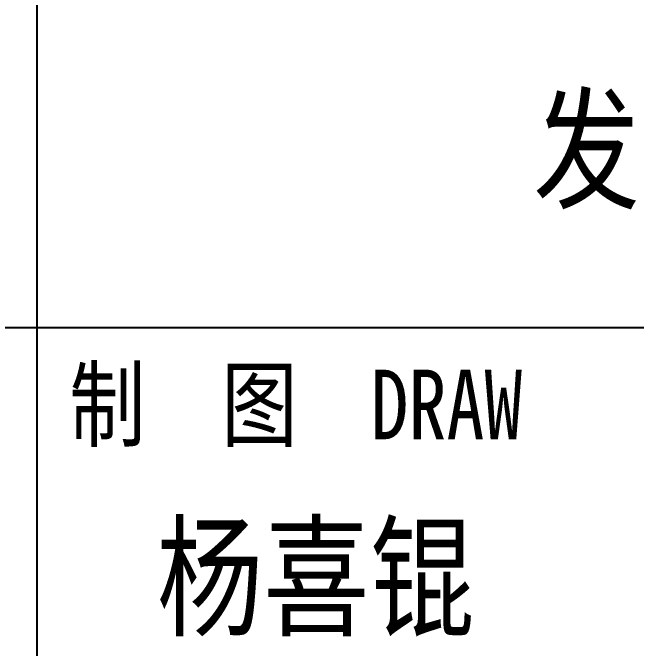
# Model space of a CAD drawing. Header units: millimetres. Extents: x 30878 to 98787, y -104020 to -37329.
# Drawn here: x 31654.37 to 31676.72, y -51122.25 to -51099.45 of the extents above; entities that cross this region are included whole.
import ezdxf
from ezdxf.enums import TextEntityAlignment as Align

# ---------------------------------------------------------------- set-up
doc = ezdxf.new("R2010")
doc.units = ezdxf.units.MM
doc.header["$LTSCALE"] = 0.5
doc.layers.add('图\\M+19E79\\M+195B6\\M+18E9A', color=7, linetype='Continuous')
doc.layers.add('表面处理', color=7, linetype='Continuous')
doc.layers.add('图框', color=7, linetype='Continuous', lineweight=18)
doc.styles.add('国标', font='simfang.ttf', dxfattribs={"width": 0.8})

# ---------------------------------------------------------------- blocks, each defined once
blk = doc.blocks.new('GZDEH零件A3图框V01版')
at = {"layer": '图\\M+19E79\\M+195B6\\M+18E9A', "color": 9}
for p, q in [((3114.17, -1802.211), (3114.17, -1815.961)), ((3181.99, -1815.961), (3092.49, -1815.961)), ((3114.17, -1815.961), (3114.17, -1832.961)), ((3114.17, -1815.961), (3114.17, -1832.961))]:
    blk.add_line(p, q, dxfattribs=at)
at = {"layer": '图\\M+19E79\\M+195B6\\M+18E9A', "color": 9, "style": '国标', "width": 0.8}
blk.add_text('制  图', height=2.5, dxfattribs=at).set_placement((3119.431, -1819.96), align=Align.CENTER)
blk.add_text(' DRAW', height=2.5, dxfattribs=at).set_placement((3124.776, -1819.96))
blk = doc.blocks.new('DEH A3')
at = {"layer": '图框'}
blk.add_blockref('GZDEH零件A3图框V01版', (-2857.49, 1846.461), dxfattribs=at)

msp = doc.modelspace()

# ---------------------------------------------------------------- block references
at = {"layer": '图框'}
msp.add_blockref('DEH A3', (31398.544, -51141.256), dxfattribs=at)

# ---------------------------------------------------------------- texts
at = {"layer": '图\\M+19E79\\M+195B6\\M+18E9A', "color": 3, "style": '国标', "width": 0.8}
msp.add_text('杨喜锟', height=3.5, dxfattribs=at).set_placement((31659.522, -51121.44))
at = {"layer": '表面处理', "color": 3, "style": '国标', "width": 0.8}
msp.add_text('发黑', height=3.5, dxfattribs=at).set_placement((31676.844, -51106.113), align=Align.CENTER)

doc.saveas('drawing.dxf')
